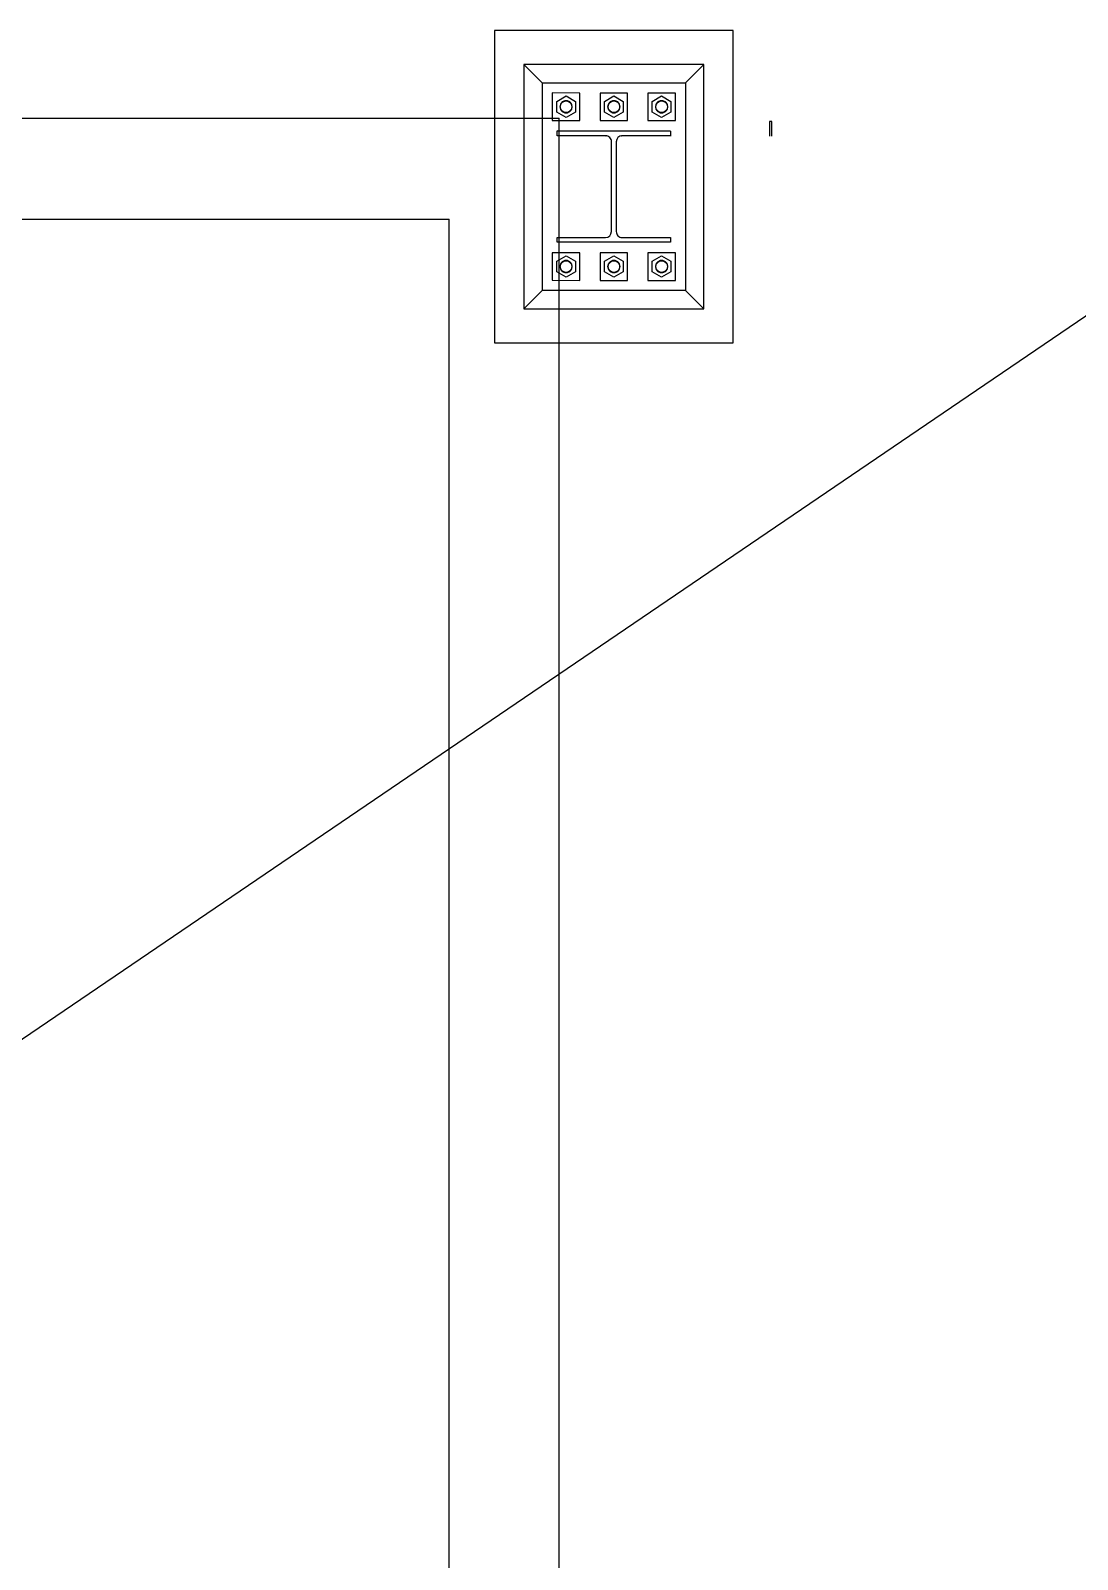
# Model space of a CAD drawing. Header units: metres. Extents: x 0 to 63075, y 0 to 44550.
# Drawn here: x 58884 to 59312, y 41837 to 42462 of the extents above; entities that cross this region are included whole.
import ezdxf

# ---------------------------------------------------------------- set-up
doc = ezdxf.new("R2010")
doc.units = ezdxf.units.M
doc.header["$LTSCALE"] = 75
for name, color, linetype in [('GSB', 7, 'Continuous'), ('ML6', 1, 'Continuous'), ('SDM', 7, 'Continuous'), ('SL1', 8, 'Continuous')]:
    doc.layers.add(name, color=color, linetype=linetype)
doc.styles.add('ROMANS', font='ROMANS.SHX')
doc.dimstyles.new('75___1-75', dxfattribs={"dimscale": 75, "dimtxt": 2.5, "dimasz": 2, "dimexe": 1.5, "dimexo": 1, "dimgap": 0.5, "dimtad": 1, "dimdec": 0, "dimzin": 12, "dimtxsty": 'ROMANS', "dimcen": 0, "dimclrd": 256, "dimclre": 256, "dimclrt": 3, "dimazin": 3, "dimtfac": 1, "dimtdec": 0, "dimtmove": 0, "dimatfit": 0, "dimfxl": 1, "dimlwd": -1, "dimlwe": -1, "dimarcsym": 0})

# ---------------------------------------------------------------- blocks, each defined once
blk = doc.blocks.new('A$C6bae614f')
at = {"layer": 'SL1'}
for p, q in [((407545.5, 57578.2), (407545.5, 56728.2)), ((408195.5, 57578.1), (407545.5, 57578.2)), ((408195.5, 56728.1), (408195.5, 57578.1)), ((408115.5, 57485.6), (407625.5, 57485.7)), ((407675.5, 57435.7), (407625.5, 57485.7)), ((407625.5, 57485.7), (407625.5, 56820.7)), ((408115.5, 57485.6), (408065.5, 57435.6)), ((408115.5, 56820.6), (408115.5, 57485.6)), ((407675.5, 57435.7), (407675.5, 56870.7)), ((407675.5, 57435.7), (408065.5, 57435.6)), ((407703, 57408.2), (407703, 57333.2)), ((407778, 57408.1), (407703, 57408.2)), ((407715.1, 57385.3), (407740.5, 57400)), ((407740.5, 57400), (407766, 57385.3)), ((407778, 57333.1), (407778, 57408.1)), ((407833, 57408.1), (407833, 57333.1)), ((407908, 57408.1), (407833, 57408.1)), ((407845.1, 57385.3), (407870.5, 57400)), ((407870.5, 57400), (407896, 57385.3)), ((407908, 57333.1), (407908, 57408.1)), ((407963, 57408.1), (407963, 57333.1)), ((408038, 57408.1), (407963, 57408.1)), ((407975.1, 57385.3), (408000.5, 57400)), ((408000.5, 57400), (408026, 57385.3)), ((408038, 57333.1), (408038, 57408.1)), ((408065.5, 57435.6), (408065.5, 56870.6)), ((407715.1, 57356), (407715.1, 57385.3)), ((407740.5, 57341.3), (407715.1, 57356)), ((407725.5, 57377.9), (407723.9, 57370.6)), ((407723.9, 57370.6), (407725.5, 57363.4)), ((407730.1, 57383.7), (407725.5, 57377.9)), ((407725.5, 57363.4), (407730.1, 57357.6)), ((407736.8, 57386.9), (407730.1, 57383.7)), ((407730.1, 57357.6), (407736.8, 57354.4)), ((407744.2, 57386.9), (407736.8, 57386.9)), ((407766, 57356), (407740.5, 57341.3)), ((407750.9, 57383.7), (407744.2, 57386.9)), ((407744.2, 57354.4), (407750.9, 57357.6)), ((407755.5, 57377.9), (407750.9, 57383.7)), ((407750.9, 57357.6), (407755.5, 57363.4)), ((407757.2, 57370.6), (407755.5, 57377.9)), ((407755.5, 57363.4), (407757.2, 57370.6)), ((407766, 57385.3), (407766, 57356)), ((407845.1, 57356), (407845.1, 57385.3)), ((407870.5, 57341.3), (407845.1, 57356)), ((407855.5, 57377.9), (407853.9, 57370.6)), ((407853.9, 57370.6), (407855.5, 57363.4)), ((407860.1, 57383.7), (407855.5, 57377.9)), ((407855.5, 57363.4), (407860.1, 57357.6)), ((407866.8, 57386.9), (407860.1, 57383.7)), ((407860.1, 57357.6), (407866.8, 57354.4)), ((407874.2, 57386.9), (407866.8, 57386.9)), ((407896, 57356), (407870.5, 57341.3)), ((407880.9, 57383.7), (407874.2, 57386.9)), ((407874.2, 57354.4), (407880.9, 57357.6)), ((407885.5, 57377.9), (407880.9, 57383.7)), ((407880.9, 57357.6), (407885.5, 57363.4)), ((407887.2, 57370.6), (407885.5, 57377.9)), ((407885.5, 57363.4), (407887.2, 57370.6)), ((407896, 57385.3), (407896, 57356)), ((407975.1, 57356), (407975.1, 57385.3)), ((408000.5, 57341.3), (407975.1, 57356)), ((407985.5, 57377.9), (407983.9, 57370.6)), ((407983.9, 57370.6), (407985.5, 57363.4)), ((407990.1, 57383.7), (407985.5, 57377.9)), ((407985.5, 57363.4), (407990.1, 57357.6)), ((407996.8, 57386.9), (407990.1, 57383.7)), ((407990.1, 57357.6), (407996.8, 57354.4)), ((408004.2, 57386.9), (407996.8, 57386.9)), ((408026, 57356), (408000.5, 57341.3)), ((408010.9, 57383.7), (408004.2, 57386.9)), ((408004.2, 57354.4), (408010.9, 57357.6)), ((408015.5, 57377.9), (408010.9, 57383.7)), ((408010.9, 57357.6), (408015.5, 57363.4)), ((408017.2, 57370.6), (408015.5, 57377.9)), ((408015.5, 57363.4), (408017.2, 57370.6)), ((408026, 57385.3), (408026, 57356)), ((387952.8, 57339.8), (407722, 57339.8)), ((407703, 57333.2), (407778, 57333.1)), ((407722, 50903.2), (407722, 57339.8)), ((407736.8, 57354.4), (407744.2, 57354.4)), ((407833, 57333.1), (407908, 57333.1)), ((407866.8, 57354.4), (407874.2, 57354.4)), ((407963, 57333.1), (408038, 57333.1)), ((407996.8, 57354.4), (408004.2, 57354.4)), ((408300.5, 57330.1), (408294.2, 57330.1)), ((408294.2, 57330.1), (408294.2, 57291)), ((408300.5, 57291), (408300.5, 57330.1)), ((407716.5, 57304.7), (408024.5, 57304.6)), ((408024.5, 57304.6), (407716.5, 57304.7)), ((407716.5, 57291.1), (407716.5, 57304.7)), ((407848, 57291.5), (407716.5, 57291.6)), ((407849, 57291.5), (407716.5, 57291.6)), ((407849, 57291.5), (407849.5, 57291)), ((407864, 57030.7), (407864, 57275.5)), ((407877.1, 57275.5), (407877.1, 57030.7)), ((407892.1, 57291.5), (407891.6, 57291)), ((408024.5, 57291.5), (407892.1, 57291.5)), ((408024.5, 57291.5), (407893.1, 57291.5)), ((408024.5, 57304.6), (408024.5, 57291)), ((388233.8, 57064.3), (407422, 57064.3)), ((407422, 50903.2), (407422, 57064.3)), ((407716.5, 57014.8), (407848, 57014.7)), ((407716.5, 57001.7), (407716.5, 57014.8)), ((408024.5, 57001.6), (407716.5, 57001.7)), ((407893.1, 57014.7), (408024.5, 57014.7)), ((408024.5, 57014.7), (408024.5, 57001.6)), ((407703, 56973.2), (407703, 56898.2)), ((407778, 56973.1), (407703, 56973.2)), ((407715.1, 56950.3), (407740.5, 56965)), ((407715.1, 56921), (407715.1, 56950.3)), ((407725.5, 56942.9), (407723.8, 56935.6)), ((407730.1, 56948.7), (407725.5, 56942.9)), ((407736.8, 56951.9), (407730.1, 56948.7)), ((407744.2, 56951.9), (407736.8, 56951.9)), ((407740.5, 56965), (407765.9, 56950.3)), ((407750.9, 56948.7), (407744.2, 56951.9)), ((407755.5, 56942.9), (407750.9, 56948.7)), ((407757.2, 56935.6), (407755.5, 56942.9)), ((407765.9, 56950.3), (407765.9, 56921)), ((407778, 56898.1), (407778, 56973.1)), ((407833, 56973.1), (407833, 56898.1)), ((407908, 56973.1), (407833, 56973.1)), ((407845.1, 56950.3), (407870.5, 56965)), ((407845.1, 56921), (407845.1, 56950.3)), ((407855.5, 56942.9), (407853.8, 56935.6)), ((407860.1, 56948.7), (407855.5, 56942.9)), ((407866.8, 56951.9), (407860.1, 56948.7)), ((407874.2, 56951.9), (407866.8, 56951.9)), ((407870.5, 56965), (407895.9, 56950.3)), ((407880.9, 56948.7), (407874.2, 56951.9)), ((407885.5, 56942.9), (407880.9, 56948.7)), ((407887.2, 56935.6), (407885.5, 56942.9)), ((407895.9, 56950.3), (407895.9, 56921)), ((407908, 56898.1), (407908, 56973.1)), ((407963, 56973.1), (407963, 56898.1)), ((408038, 56973.1), (407963, 56973.1)), ((407975.1, 56950.3), (408000.5, 56965)), ((407975.1, 56921), (407975.1, 56950.3)), ((407985.5, 56942.9), (407983.8, 56935.6)), ((407990.1, 56948.7), (407985.5, 56942.9)), ((407996.8, 56951.9), (407990.1, 56948.7)), ((408004.2, 56951.9), (407996.8, 56951.9)), ((408000.5, 56965), (408025.9, 56950.3)), ((408010.9, 56948.7), (408004.2, 56951.9)), ((408015.5, 56942.9), (408010.9, 56948.7)), ((408017.2, 56935.6), (408015.5, 56942.9)), ((408025.9, 56950.3), (408025.9, 56921)), ((408038, 56898.1), (408038, 56973.1)), ((407703, 56898.2), (407778, 56898.1)), ((407740.5, 56906.3), (407715.1, 56921)), ((407723.8, 56935.6), (407725.5, 56928.4)), ((407725.5, 56928.4), (407730.1, 56922.6)), ((407730.1, 56922.6), (407736.8, 56919.4)), ((407736.8, 56919.4), (407744.2, 56919.4)), ((407765.9, 56921), (407740.5, 56906.3)), ((407744.2, 56919.4), (407750.9, 56922.6)), ((407750.9, 56922.6), (407755.5, 56928.4)), ((407755.5, 56928.4), (407757.2, 56935.6)), ((407833, 56898.1), (407908, 56898.1)), ((407870.5, 56906.3), (407845.1, 56921)), ((407853.8, 56935.6), (407855.5, 56928.4)), ((407855.5, 56928.4), (407860.1, 56922.6)), ((407860.1, 56922.6), (407866.8, 56919.4)), ((407866.8, 56919.4), (407874.2, 56919.4)), ((407895.9, 56921), (407870.5, 56906.3)), ((407874.2, 56919.4), (407880.9, 56922.6)), ((407880.9, 56922.6), (407885.5, 56928.4)), ((407885.5, 56928.4), (407887.2, 56935.6)), ((407963, 56898.1), (408038, 56898.1)), ((408000.5, 56906.3), (407975.1, 56921)), ((407983.8, 56935.6), (407985.5, 56928.4)), ((407985.5, 56928.4), (407990.1, 56922.6)), ((407990.1, 56922.6), (407996.8, 56919.4)), ((407996.8, 56919.4), (408004.2, 56919.4)), ((408025.9, 56921), (408000.5, 56906.3)), ((408004.2, 56919.4), (408010.9, 56922.6)), ((408010.9, 56922.6), (408015.5, 56928.4)), ((408015.5, 56928.4), (408017.2, 56935.6)), ((407675.5, 56870.7), (407625.5, 56820.7)), ((408065.5, 56870.6), (407675.5, 56870.7)), ((408115.5, 56820.6), (408065.5, 56870.6)), ((407625.5, 56820.7), (408115.5, 56820.6)), ((407545.5, 56728.2), (408195.5, 56728.1))]:
    blk.add_line(p, q, dxfattribs=at)
for centre in [(407740.5, 57370.6), (407870.5, 57370.6), (408000.5, 57370.6), (407740.5, 56935.6), (407870.5, 56935.6), (408000.5, 56935.6)]:
    blk.add_circle(centre, 16, dxfattribs=at)
for centre, start, end in [((407848, 57275.5), 359.9961, 89.9981), ((407848, 57275.5), 75.6362, 89.9981), ((407893.1, 57275.5), 89.9981, 179.9961), ((407893.1, 57275.5), 89.9981, 104.36), ((407848, 57030.7), 269.9981, 359.9961), ((407893.1, 57030.7), 179.9961, 269.9981)]:
    blk.add_arc(centre, 16, start, end, dxfattribs=at)
blk = doc.blocks.new('zw$15D4')
at = {"layer": 'ML6', "xscale": 0.2502808837766805, "yscale": 0.2502808837766805, "zscale": 0.2502808837766805}
blk.add_blockref('A$C6bae614f', (-85544.7, -3177.3), dxfattribs=at)

msp = doc.modelspace()

# ---------------------------------------------------------------- block references
at = {"layer": 'GSB', "xscale": 0.6000000000000068, "yscale": 0.6000000000000068, "zscale": 0.6000000000000068}
msp.add_blockref('zw$15D4', (49200, 35721.63), dxfattribs=at)

# ---------------------------------------------------------------- leaders
at = {"layer": 'SDM'}
msp.add_leader([(52766.71, 37891.88), (59453.13, 42438.72), (62243.43, 42438.72)], dimstyle='75___1-75', override={"dimtad": 0}, dxfattribs=at)

doc.saveas('drawing.dxf')
